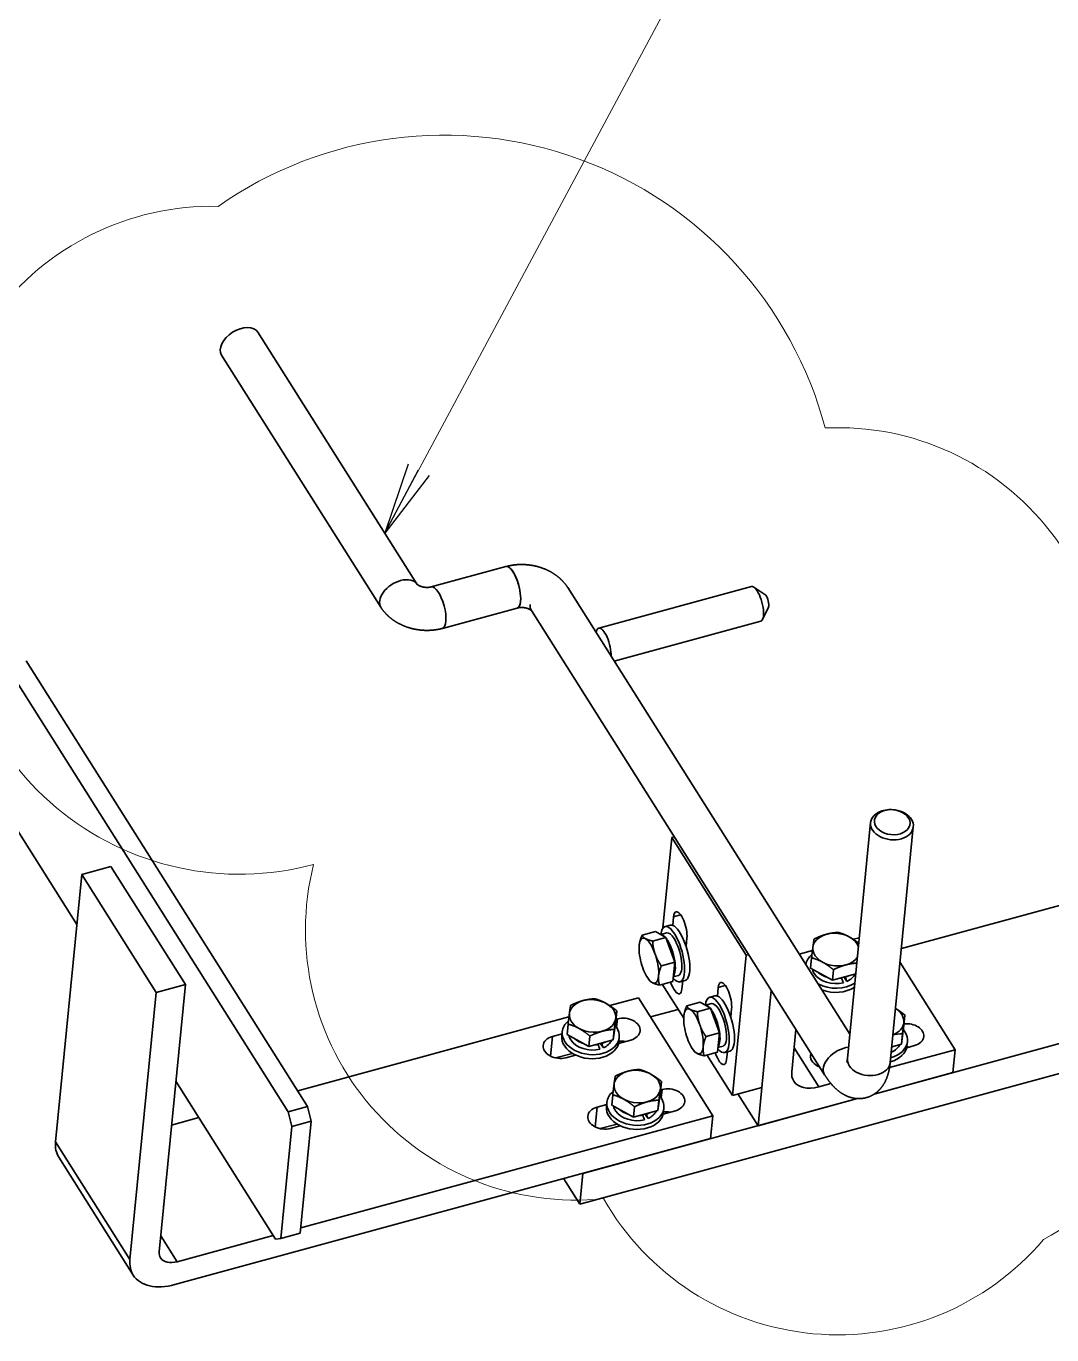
# Model space of a CAD drawing. Header units: millimetres. Extents: x 1333 to 76562, y -37889 to -7215.
# Drawn here: x 8847.7 to 8919.3, y -16786.2 to -16694.8 of the extents above; entities that cross this region are included whole.
import ezdxf

# ---------------------------------------------------------------- set-up
doc = ezdxf.new("R2010")
doc.units = ezdxf.units.MM
doc.header["$LTSCALE"] = 0.5
doc.layers.add('标注线', color=3, linetype='Continuous', lineweight=18)
doc.layers.add('粗实线', color=7, linetype='Continuous', lineweight=35)
doc.styles.add('DIM', font='romans.shx', dxfattribs={"width": 0.8, "bigfont": 'bigfont.shx'})
doc.dimstyles.new('DEH 1-2', dxfattribs={"dimscale": 2, "dimtxt": 3.5, "dimasz": 2.5, "dimexe": 1, "dimexo": 0.625, "dimgap": 1.2, "dimtad": 1, "dimtoh": 1, "dimdsep": 46, "dimtxsty": 'DIM', "dimblk": 'OPEN', "dimcen": 0, "dimclrd": 8, "dimclre": 8, "dimclrt": 2, "dimazin": 2, "dimtfac": 0.5, "dimtmove": 0, "dimatfit": 3, "dimldrblk": 'OPEN', "dimfxl": 0, "dimtolj": 2, "dimlwd": 18, "dimlwe": 18, "dimarcsym": 0})

# ---------------------------------------------------------------- blocks, each defined once
blk = doc.blocks.new('_Open')
at = {"color": 0, "linetype": 'ByBlock', "lineweight": -2}
for p, q in [((-1, 0.167), (0, 0)), ((-1, -0.167), (0, 0)), ((0, 0), (-1, 0))]:
    blk.add_line(p, q, dxfattribs=at)

msp = doc.modelspace()

# ---------------------------------------------------------------- linework, layer by layer
at = {"layer": '标注线'}
msp.add_lwpolyline([(8861.076, -16707.393, 0.520567), (8842.736, -16732.383, 0.520567), (8867.745, -16753.327, 0.520567), (8887.991, -16776.651, 0.520567), (8918.716, -16779.507, 0.520567), (8922.289, -16747.139, 0.520567), (8903.472, -16722.863, 0.520567)], format="xyb", close=True, dxfattribs=at)
at = {"layer": '粗实线'}
for p, q in [((8874.986, -16733.778), (8863.864, -16716.178)), ((8872.45, -16735.38), (8861.328, -16717.78)), ((8881.183, -16732.533), (8875.969, -16733.953)), ((8905.192, -16765.178), (8885.491, -16734.001)), ((8887.662, -16736.831), (8898.317, -16733.93)), ((8881.972, -16735.428), (8876.758, -16736.848)), ((8903.431, -16768.007), (8882.955, -16735.604)), ((8888.732, -16739.131), (8898.974, -16736.342)), ((8865.968, -16770.584), (8846.317, -16739.488)), ((8847.678, -16739.117), (8867.328, -16770.214)), ((8851.216, -16757.512), (8845.446, -16748.381)), ((8906.64, -16750.408), (8905.027, -16766.859)), ((8909.626, -16750.7), (8908.013, -16767.152)), ((8892.765, -16751.445), (8892.146, -16757.76)), ((8897.962, -16759.669), (8892.765, -16751.445)), ((8858.795, -16761.698), (8853.598, -16753.474)), ((8932.597, -16752.714), (8908.793, -16759.197)), ((8849.729, -16772.686), (8851.557, -16754.029)), ((8856.755, -16762.254), (8851.557, -16754.029)), ((8906.897, -16769.353), (8948.882, -16757.919)), ((8897.003, -16769.451), (8897.962, -16759.669)), ((8886.331, -16777.032), (8948.673, -16760.053)), ((8908.697, -16760.176), (8912.54, -16766.258)), ((8856.966, -16780.355), (8858.795, -16761.698)), ((8856.755, -16762.254), (8854.926, -16780.911)), ((8899.708, -16762.115), (8898.782, -16771.563)), ((8899.043, -16768.895), (8899.708, -16762.115)), ((8895.627, -16770.865), (8890.43, -16762.64)), ((8866.637, -16769.12), (8885.581, -16763.961)), ((8906.897, -16769.353), (8912.384, -16767.859)), ((8865.097, -16779.477), (8858.132, -16768.456)), ((8886.54, -16774.897), (8905.733, -16769.67)), ((8898.782, -16771.563), (8905.733, -16769.67)), ((8865.461, -16779.437), (8866.228, -16771.611)), ((8866.821, -16779.066), (8867.588, -16771.241)), ((8895.627, -16770.865), (8866.857, -16778.7)), ((8858.065, -16782.652), (8895.47, -16772.465)), ((8854.926, -16780.911), (8849.729, -16772.686)), ((8855.156, -16781.988), (8849.959, -16773.764)), ((8864.936, -16779.223), (8858.222, -16781.052))]:
    msp.add_line(p, q, dxfattribs=at)
at = {"layer": '粗实线', "ltscale": 0.092861}
msp.add_line((8899.263, -16734.485), (8898.49, -16733.971), dxfattribs=at)
at = {"layer": '粗实线', "ltscale": 0.092862}
msp.add_line((8899.508, -16735.384), (8899.102, -16736.218), dxfattribs=at)
at = {"layer": '粗实线', "ltscale": 0.005222}
msp.add_line((8907.977, -16749.5), (8907.924, -16749.502), dxfattribs=at)
at = {"layer": '粗实线', "ltscale": 0.005226}
msp.add_line((8908.491, -16749.55), (8908.541, -16749.563), dxfattribs=at)
at = {"layer": '粗实线', "ltscale": 0.017708}
for p, q in [((8892.765, -16751.445), (8892.935, -16751.398)), ((8897.962, -16759.669), (8898.133, -16759.622))]:
    msp.add_line(p, q, dxfattribs=at)
at = {"layer": '粗实线', "ltscale": 0.211459}
for p, q in [((8851.557, -16754.029), (8853.598, -16753.474)), ((8858.795, -16761.698), (8856.755, -16762.254)), ((8897.003, -16769.451), (8899.043, -16768.895))]:
    msp.add_line(p, q, dxfattribs=at)
at = {"layer": '粗实线', "ltscale": 0.060489}
for p, q in [((8892.883, -16756.974), (8892.824, -16757.576)), ((8896.001, -16761.908), (8895.942, -16762.51))]:
    msp.add_line(p, q, dxfattribs=at)
at = {"layer": '粗实线', "ltscale": 0.051361}
for p, q in [((8892.883, -16756.974), (8893.379, -16756.839)), ((8896.001, -16761.908), (8896.497, -16761.773))]:
    msp.add_line(p, q, dxfattribs=at)
at = {"layer": '粗实线', "ltscale": 0.096762}
for p, q in [((8891.614, -16758.014), (8890.681, -16758.269)), ((8892.355, -16758.416), (8891.422, -16758.671)), ((8892.965, -16760.153), (8892.032, -16760.407)), ((8892.834, -16761.489), (8891.901, -16761.743)), ((8894.732, -16762.949), (8893.799, -16763.203)), ((8895.474, -16763.351), (8894.54, -16763.605)), ((8896.084, -16765.087), (8895.15, -16765.342)), ((8895.953, -16766.424), (8895.019, -16766.678))]:
    msp.add_line(p, q, dxfattribs=at)
at = {"layer": '粗实线', "ltscale": 0.084306}
for p, q in [((8892.355, -16758.416), (8891.614, -16758.014)), ((8895.474, -16763.351), (8894.732, -16762.949))]:
    msp.add_line(p, q, dxfattribs=at)
at = {"layer": '粗实线', "ltscale": 0.037593}
for p, q in [((8892.651, -16757.563), (8892.288, -16757.661)), ((8893.702, -16761.422), (8893.339, -16761.521)), ((8895.769, -16762.497), (8895.406, -16762.596)), ((8896.82, -16766.357), (8896.458, -16766.455))]:
    msp.add_line(p, q, dxfattribs=at)
at = {"layer": '粗实线', "ltscale": 0.000160518}
for p, q in [((8890.49, -16758.916), (8890.49, -16758.914)), ((8893.608, -16763.85), (8893.608, -16763.849))]:
    msp.add_line(p, q, dxfattribs=at)
at = {"layer": '粗实线', "ltscale": 0.04303}
for p, q in [((8892.41, -16758.108), (8891.995, -16758.221)), ((8895.528, -16763.042), (8895.113, -16763.155))]:
    msp.add_line(p, q, dxfattribs=at)
at = {"layer": '粗实线', "ltscale": 0.184038}
for p, q in [((8892.965, -16760.153), (8892.355, -16758.416)), ((8896.084, -16765.087), (8895.474, -16763.351))]:
    msp.add_line(p, q, dxfattribs=at)
at = {"layer": '粗实线', "ltscale": 0.060502}
for p, q in [((8893.759, -16759.056), (8893.819, -16758.454)), ((8896.878, -16763.991), (8896.937, -16763.389))]:
    msp.add_line(p, q, dxfattribs=at)
at = {"layer": '粗实线', "ltscale": 0.042502}
msp.add_line((8905.442, -16758.552), (8905.853, -16758.44), dxfattribs=at)
at = {"layer": '粗实线', "ltscale": 0.09607}
msp.add_line((8901.656, -16759.583), (8902.583, -16759.33), dxfattribs=at)
at = {"layer": '粗实线', "ltscale": 0.073598}
for p, q in [((8902.447, -16760.568), (8902.519, -16759.836)), ((8903.973, -16761.406), (8904.045, -16760.673)), ((8888.848, -16764.272), (8888.92, -16763.539)), ((8908.969, -16764.576), (8909.041, -16763.843)), ((8885.444, -16765.199), (8885.516, -16764.466)), ((8886.97, -16766.036), (8887.042, -16765.304)), ((8888.745, -16764.84), (8888.674, -16765.573)), ((8908.866, -16765.144), (8908.794, -16765.877)), ((8891.967, -16769.206), (8892.038, -16768.474)), ((8888.563, -16770.133), (8888.635, -16769.401)), ((8891.864, -16769.775), (8891.792, -16770.507)), ((8890.089, -16770.971), (8890.16, -16770.239))]:
    msp.add_line(p, q, dxfattribs=at)
at = {"layer": '粗实线', "ltscale": 0.13427}
for p, q in [((8892.834, -16761.489), (8892.965, -16760.153)), ((8895.953, -16766.424), (8896.084, -16765.087))]:
    msp.add_line(p, q, dxfattribs=at)
at = {"layer": '粗实线', "ltscale": 0.174069}
for p, q in [((8902.447, -16760.568), (8903.973, -16761.406)), ((8885.444, -16765.199), (8886.97, -16766.036)), ((8888.563, -16770.133), (8890.089, -16770.971))]:
    msp.add_line(p, q, dxfattribs=at)
at = {"layer": '粗实线', "ltscale": 0.00975}
for p, q in [((8891.153, -16761.352), (8891.213, -16761.428)), ((8894.271, -16766.286), (8894.332, -16766.363))]:
    msp.add_line(p, q, dxfattribs=at)
at = {"layer": '粗实线', "ltscale": 0.279777}
msp.add_line((8892.098, -16761.69), (8893.593, -16764.055), dxfattribs=at)
at = {"layer": '粗实线', "ltscale": 0.036492}
for p, q in [((8893.218, -16761.075), (8892.866, -16761.171)), ((8896.336, -16766.009), (8895.984, -16766.105))]:
    msp.add_line(p, q, dxfattribs=at)
at = {"layer": '粗实线', "ltscale": 0.054281}
for p, q in [((8893.47, -16762.011), (8893.523, -16761.471)), ((8896.588, -16766.946), (8896.641, -16766.405))]:
    msp.add_line(p, q, dxfattribs=at)
at = {"layer": '粗实线', "ltscale": 0.169214}
msp.add_line((8903.973, -16761.406), (8905.605, -16760.961), dxfattribs=at)
at = {"layer": '粗实线', "ltscale": 0.002835}
for p, q in [((8904.593, -16761.237), (8904.608, -16761.261)), ((8887.591, -16765.868), (8887.606, -16765.891)), ((8890.709, -16770.802), (8890.724, -16770.826))]:
    msp.add_line(p, q, dxfattribs=at)
at = {"layer": '粗实线', "ltscale": 0.036622}
for p, q in [((8904.79, -16761.183), (8904.985, -16761.493)), ((8887.787, -16765.814), (8887.983, -16766.124)), ((8890.906, -16770.748), (8891.101, -16771.058))]:
    msp.add_line(p, q, dxfattribs=at)
at = {"layer": '粗实线', "ltscale": 0.003432}
for p, q in [((8904.846, -16761.168), (8904.865, -16761.197)), ((8887.844, -16765.799), (8887.862, -16765.828)), ((8890.962, -16770.733), (8890.98, -16770.762))]:
    msp.add_line(p, q, dxfattribs=at)
at = {"layer": '粗实线', "ltscale": 0.206197}
msp.add_line((8888.44, -16763.182), (8890.43, -16762.64), dxfattribs=at)
at = {"layer": '粗实线', "ltscale": 0.200665}
msp.add_line((8893.206, -16763.442), (8891.27, -16763.969), dxfattribs=at)
at = {"layer": '粗实线', "ltscale": 0.131241}
for p, q in [((8888.674, -16765.573), (8888.848, -16764.272)), ((8908.794, -16765.877), (8908.969, -16764.576)), ((8891.792, -16770.507), (8891.967, -16769.206))]:
    msp.add_line(p, q, dxfattribs=at)
at = {"layer": '粗实线', "ltscale": 0.010215}
for p, q in [((8888.961, -16764.101), (8888.862, -16764.127)), ((8892.079, -16769.035), (8891.981, -16769.062))]:
    msp.add_line(p, q, dxfattribs=at)
at = {"layer": '粗实线', "ltscale": 0.058888}
for p, q in [((8888.904, -16764.687), (8888.961, -16764.101)), ((8892.022, -16769.621), (8892.079, -16769.035))]:
    msp.add_line(p, q, dxfattribs=at)
at = {"layer": '粗实线', "ltscale": 0.138208}
for p, q in [((8884.427, -16765.335), (8884.292, -16766.711)), ((8887.545, -16770.27), (8887.411, -16771.645))]:
    msp.add_line(p, q, dxfattribs=at)
at = {"layer": '粗实线', "ltscale": 0.069311}
for p, q in [((8885.096, -16765.153), (8884.427, -16765.335)), ((8888.214, -16770.088), (8887.545, -16770.27))]:
    msp.add_line(p, q, dxfattribs=at)
at = {"layer": '粗实线', "ltscale": 0.028593}
for p, q in [((8885.083, -16765.287), (8885.111, -16765.003)), ((8889.064, -16765.677), (8889.092, -16765.393)), ((8909.184, -16765.981), (8909.212, -16765.697)), ((8888.201, -16770.222), (8888.229, -16769.937)), ((8892.182, -16770.612), (8892.21, -16770.327))]:
    msp.add_line(p, q, dxfattribs=at)
at = {"layer": '粗实线', "ltscale": 0.298482}
msp.add_line((8901.136, -16767.806), (8901.427, -16764.836), dxfattribs=at)
at = {"layer": '粗实线', "ltscale": 0.176529}
for p, q in [((8886.97, -16766.036), (8888.674, -16765.573)), ((8890.089, -16770.971), (8891.792, -16770.507))]:
    msp.add_line(p, q, dxfattribs=at)
at = {"layer": '粗实线', "ltscale": 0.088728}
for p, q in [((8889.04, -16765.814), (8889.897, -16765.581)), ((8892.159, -16770.749), (8893.015, -16770.516))]:
    msp.add_line(p, q, dxfattribs=at)
at = {"layer": '粗实线', "ltscale": 0.321814}
msp.add_line((8901.3, -16766.131), (8903.019, -16768.851), dxfattribs=at)
at = {"layer": '粗实线', "ltscale": 0.474088}
msp.add_line((8912.54, -16766.258), (8907.966, -16767.504), dxfattribs=at)
at = {"layer": '粗实线', "ltscale": 0.069887}
msp.add_line((8908.12, -16766.06), (8908.794, -16765.877), dxfattribs=at)
at = {"layer": '粗实线', "ltscale": 0.056049}
msp.add_line((8909.702, -16765.971), (8909.161, -16766.118), dxfattribs=at)
at = {"layer": '粗实线', "ltscale": 0.160838}
for p, q in [((8912.54, -16766.258), (8912.384, -16767.859)), ((8895.47, -16772.465), (8895.627, -16770.865))]:
    msp.add_line(p, q, dxfattribs=at)
at = {"layer": '粗实线', "ltscale": 0.121718}
for p, q in [((8884.649, -16766.833), (8885.824, -16766.513)), ((8887.768, -16771.767), (8888.942, -16771.448))]:
    msp.add_line(p, q, dxfattribs=at)
at = {"layer": '粗实线', "ltscale": 0.070364}
for p, q in [((8885.363, -16766.816), (8886.041, -16766.631)), ((8888.481, -16771.75), (8889.16, -16771.565))]:
    msp.add_line(p, q, dxfattribs=at)
at = {"layer": '粗实线', "ltscale": 0.334413}
msp.add_line((8895.216, -16766.624), (8897.003, -16769.451), dxfattribs=at)
at = {"layer": '粗实线', "ltscale": 0.003183}
msp.add_line((8908.087, -16766.401), (8908.104, -16766.427), dxfattribs=at)
at = {"layer": '粗实线', "ltscale": 0.004203}
msp.add_line((8908.104, -16766.427), (8908.088, -16766.389), dxfattribs=at)
at = {"layer": '粗实线', "ltscale": 0.01231}
msp.add_line((8902.964, -16767.409), (8902.976, -16767.287), dxfattribs=at)
at = {"layer": '粗实线', "ltscale": 0.088648}
msp.add_line((8903.875, -16768.618), (8903.019, -16768.851), dxfattribs=at)
at = {"layer": '粗实线', "ltscale": 0.262061}
msp.add_line((8897.382, -16769.348), (8898.782, -16771.563), dxfattribs=at)
at = {"layer": '粗实线', "ltscale": 0.140973}
for p, q in [((8865.968, -16770.584), (8867.328, -16770.214)), ((8866.228, -16771.611), (8867.588, -16771.241)), ((8865.461, -16779.437), (8866.821, -16779.066))]:
    msp.add_line(p, q, dxfattribs=at)
at = {"layer": '粗实线', "ltscale": 0.105931}
for p, q in [((8866.228, -16771.611), (8865.968, -16770.584)), ((8867.588, -16771.241), (8867.328, -16770.214))]:
    msp.add_line(p, q, dxfattribs=at)
at = {"layer": '粗实线', "ltscale": 0.197612}
msp.add_line((8857.832, -16771.518), (8859.739, -16770.999), dxfattribs=at)
at = {"layer": '粗实线', "ltscale": 0.209649}
msp.add_line((8886.331, -16777.032), (8885.211, -16775.259), dxfattribs=at)
at = {"layer": '粗实线', "ltscale": 0.21445}
msp.add_line((8886.54, -16774.897), (8886.331, -16777.032), dxfattribs=at)
at = {"layer": '粗实线', "ltscale": 0.214543}
msp.add_line((8858.222, -16781.052), (8857.076, -16779.238), dxfattribs=at)
at = {"layer": '粗实线', "ltscale": 0.036633}
msp.add_line((8865.097, -16779.477), (8865.461, -16779.437), dxfattribs=at)
at = {"layer": '粗实线'}
for centre, radius, start, end in [((8864.564, -16778.411), 43.561, 22.73043, 23.1845), ((8873.462, -16774.187), 33.983, 21.93486, 22.47382), ((8909.027, -16769.062), 3.921, 92.35472, 102.15863), ((8847.562, -16783.041), 43.561, 22.73043, 23.1845), ((8856.46, -16778.818), 33.983, 21.93486, 22.47382), ((8850.68, -16787.976), 43.561, 22.73043, 23.1845), ((8859.578, -16783.753), 33.983, 21.93486, 22.47382)]:
    msp.add_arc(centre, radius, start, end, dxfattribs=at)
for centre, major_axis, ratio, start_param, end_param in [((8862.596, -16716.979), (1.268, 0.801), 0.627892, 6.283146, 9.424738), ((8881.577, -16733.981), (0.394, -1.447), 0.341672, 0.73165, 3.141565), ((8881.577, -16733.981), (0.394, -1.447), 0.341672, 0.000037, 3.14163), ((8873.718, -16734.579), (1.268, 0.801), 0.627892, 6.283146, 7.3995), ((8873.718, -16734.579), (1.268, 0.801), 0.627892, 1.116314, 3.141553), ((8876.363, -16735.401), (-0.394, 1.447), 0.341672, 3.141565, 6.283157), ((8898.646, -16735.136), (0.328, -1.206), 0.341672, 2.769481, 3.141565), ((8898.646, -16735.136), (0.328, -1.206), 0.341672, 0.372084, 2.769481), ((8881.577, -16733.981), (0.394, -1.447), 0.341672, 6.283157, 7.014835), ((8884.223, -16734.803), (1.268, 0.801), 0.627892, 2.687111, 3.141625), ((8899.326, -16734.95), (0.131, -0.482), 0.341672, 0.731643, 2.769474), ((8899.326, -16734.95), (0.131, -0.482), 0.341672, 0.372083, 0.73165), ((8887.991, -16738.038), (-0.328, 1.206), 0.341672, 6.283157, 6.937004), ((8887.991, -16738.038), (-0.328, 1.206), 0.341672, 3.950802, 6.283157), ((8898.646, -16735.136), (0.328, -1.206), 0.341672, 6.283157, 6.655269), ((8908.133, -16750.554), (1.493, -0.146), 0.699294, 1.778901, 3.141621), ((8908.15, -16750.376), (1.244, -0.122), 0.699294, 1.778901, 7.645703), ((8908.15, -16750.376), (1.244, -0.122), 0.699294, 1.362518, 1.778901), ((8908.133, -16750.554), (1.493, -0.146), 0.699294, 0.498346, 1.362518), ((8908.133, -16750.554), (1.493, -0.146), 0.699294, 3.141621, 6.283214), ((8908.133, -16750.554), (1.493, -0.146), 0.699294, 0.000029, 0.498346), ((8893.351, -16757.714), (-0.296, 1.085), 0.341672, 6.283157, 7.014835), ((8893.351, -16757.714), (-0.296, 1.085), 0.341672, 3.873243, 6.283157), ((8892.814, -16759.591), (-0.526, 1.93), 0.341672, 0.000037, 0.69104), ((8892.814, -16759.591), (-0.526, 1.93), 0.341672, 3.14163, 6.283223), ((8893.176, -16759.492), (-0.526, 1.93), 0.341672, 3.14163, 6.283223), ((8891.159, -16760.042), (0.427, -1.568), 0.341672, 3.822769, 5.601915), ((8891.159, -16760.042), (0.427, -1.568), 0.341672, 0.73165, 3.822769), ((8892.36, -16759.715), (-0.404, 1.483), 0.341672, 5.740397, 6.196486), ((8892.36, -16759.715), (-0.404, 1.483), 0.341672, 5.444039, 5.574063), ((8892.814, -16759.591), (-0.404, 1.483), 0.341672, 5.444039, 6.283146), ((8892.36, -16759.715), (0.382, -1.403), 0.341672, 1.20645, 2.353274), ((8892.36, -16759.715), (-0.404, 1.483), 0.341672, 3.372973, 5.444039), ((8892.814, -16759.591), (-0.404, 1.483), 0.341672, 3.14163, 5.444039), ((8904.231, -16759.269), (-1.617, 0.159), 0.699294, 3.478994, 9.087196), ((8904.103, -16760.567), (1.99, -0.195), 0.699294, 2.534185, 3.10154), ((8892.36, -16759.715), (0.382, -1.403), 0.341672, 0.350462, 0.73165), ((8892.36, -16759.715), (0.382, -1.403), 0.341672, 0.73165, 1.11296), ((8904.103, -16760.567), (1.53, -0.15), 0.699294, 3.35203, 3.639939), ((8891.159, -16760.042), (0.427, -1.568), 0.341672, 5.601915, 7.014835), ((8893.002, -16761.271), (-0.296, 1.085), 0.341672, 1.719303, 3.141565), ((8892.814, -16759.591), (-0.526, 1.93), 0.341672, 2.519409, 3.14163), ((8896.469, -16762.648), (-0.296, 1.085), 0.341672, 6.283157, 7.014835), ((8896.469, -16762.648), (-0.296, 1.085), 0.341672, 3.873243, 6.283157), ((8904.103, -16760.567), (1.53, -0.15), 0.699294, 3.639939, 5.210735), ((8904.103, -16760.567), (1.99, -0.195), 0.699294, 4.1784, 5.58599), ((8904.138, -16760.211), (1.53, -0.15), 0.699294, 3.926754, 4.399331), ((8904.138, -16760.211), (1.53, -0.15), 0.699294, 4.962314, 5.092092), ((8904.103, -16760.567), (1.045, -0.102), 0.699294, 5.27011, 5.338904), ((8904.138, -16760.211), (1.53, -0.15), 0.699294, 5.274102, 5.459162), ((8904.103, -16760.567), (1.53, -0.15), 0.699294, 5.393439, 6.037556), ((8887.228, -16763.899), (-1.617, 0.159), 0.699294, 5.210735, 11.49392), ((8893.002, -16761.271), (-0.296, 1.085), 0.341672, 3.141565, 3.873243), ((8895.932, -16764.526), (-0.526, 1.93), 0.341672, 0.000037, 0.69104), ((8895.932, -16764.526), (-0.526, 1.93), 0.341672, 3.14163, 6.283223), ((8896.295, -16764.427), (-0.526, 1.93), 0.341672, 3.14163, 6.283223), ((8904.075, -16760.852), (1.99, -0.195), 0.699294, 4.346216, 5.58599), ((8894.277, -16764.976), (0.427, -1.568), 0.341672, 0.73165, 3.822769), ((8895.479, -16764.649), (-0.404, 1.483), 0.341672, 5.740397, 6.196486), ((8895.479, -16764.649), (-0.404, 1.483), 0.341672, 5.444039, 5.574063), ((8895.932, -16764.526), (-0.404, 1.483), 0.341672, 5.444039, 6.283146), ((8895.932, -16764.526), (-0.404, 1.483), 0.341672, 3.14163, 5.444039), ((8907.349, -16764.203), (-1.617, 0.159), 0.699294, 2.194041, 4.089147), ((8887.101, -16765.198), (1.99, -0.195), 0.699294, 2.534185, 3.141621), ((8889.429, -16764.841), (1.12, -0.11), 0.699294, 6.283183, 8.352328), ((8894.277, -16764.976), (0.427, -1.568), 0.341672, 3.822769, 5.601915), ((8895.479, -16764.649), (0.382, -1.403), 0.341672, 1.20645, 2.353274), ((8895.479, -16764.649), (-0.404, 1.483), 0.341672, 3.372973, 5.444039), ((8909.234, -16765.231), (1.12, -0.11), 0.699294, 6.283183, 8.149666), ((8884.895, -16766.076), (1.12, -0.11), 0.699294, 2.069142, 3.14159), ((8887.073, -16765.482), (1.99, -0.195), 0.699294, 3.141621, 6.283214), ((8887.101, -16765.198), (1.99, -0.195), 0.699294, 3.141621, 6.283214), ((8887.101, -16765.198), (1.53, -0.15), 0.699294, 3.35203, 3.639939), ((8887.101, -16765.198), (1.99, -0.195), 0.699294, 0.498346, 0.610932), ((8887.101, -16765.198), (1.99, -0.195), 0.699294, 0.000029, 0.498346), ((8889.429, -16764.841), (1.12, -0.11), 0.699294, 5.210735, 6.283183), ((8895.479, -16764.649), (0.382, -1.403), 0.341672, 0.73165, 1.11296), ((8907.222, -16765.502), (1.99, -0.195), 0.699294, 0.498346, 0.610932), ((8907.222, -16765.502), (1.99, -0.195), 0.699294, 0.000029, 0.498346), ((8909.234, -16765.231), (1.12, -0.11), 0.699294, 5.210735, 6.283183), ((8884.895, -16766.076), (1.12, -0.11), 0.699294, 3.14159, 5.210735), ((8887.101, -16765.198), (1.53, -0.15), 0.699294, 3.639939, 5.210735), ((8887.136, -16764.842), (1.53, -0.15), 0.699294, 3.926754, 4.399331), ((8887.136, -16764.842), (1.53, -0.15), 0.699294, 4.962314, 5.092092), ((8887.101, -16765.198), (1.045, -0.102), 0.699294, 5.27011, 5.338904), ((8887.136, -16764.842), (1.53, -0.15), 0.699294, 5.274102, 5.459162), ((8887.101, -16765.198), (1.53, -0.15), 0.699294, 5.393439, 6.037556), ((8889.272, -16766.441), (1.12, -0.11), 0.699294, 1.418727, 1.823979), ((8894.277, -16764.976), (0.427, -1.568), 0.341672, 5.601915, 7.014835), ((8895.932, -16764.526), (-0.526, 1.93), 0.341672, 2.519409, 3.14163), ((8895.479, -16764.649), (0.382, -1.403), 0.341672, 0.350462, 0.73165), ((8904.699, -16767.206), (-1.268, -0.801), 0.627892, 4.034107, 6.283146), ((8907.194, -16765.786), (1.99, -0.195), 0.699294, 5.206574, 6.283214), ((8907.222, -16765.502), (1.99, -0.195), 0.699294, 5.206574, 6.283214), ((8907.222, -16765.502), (1.53, -0.15), 0.699294, 5.393439, 6.037556), ((8907.257, -16765.146), (1.53, -0.15), 0.699294, 5.377175, 5.459162), ((8909.077, -16766.831), (-1.12, 0.11), 0.699294, 4.56037, 4.693567), ((8896.12, -16766.206), (-0.296, 1.085), 0.341672, 1.719303, 3.141565), ((8896.12, -16766.206), (-0.296, 1.085), 0.341672, 3.141565, 3.873243), ((8903.567, -16766.774), (-1.12, 0.11), 0.699294, 6.283148, 7.481446), ((8903.567, -16766.774), (-1.12, 0.11), 0.699294, 6.081606, 6.283148), ((8906.52, -16767.006), (1.493, -0.146), 0.699294, 3.141555, 6.283148), ((8890.347, -16768.834), (-1.617, 0.159), 0.699294, 5.210735, 11.49392), ((8903.176, -16767.251), (1.902, 1.202), 0.627892, 2.687111, 3.141639), ((8892.547, -16769.775), (1.12, -0.11), 0.699294, 6.283183, 8.352328), ((8903.176, -16767.251), (1.902, 1.202), 0.627892, 3.141639, 4.257907), ((8890.219, -16770.132), (1.99, -0.195), 0.699294, 2.534185, 3.141621), ((8890.219, -16770.132), (1.99, -0.195), 0.699294, 0.498346, 0.610932), ((8890.219, -16770.132), (1.99, -0.195), 0.699294, 0.000029, 0.498346), ((8892.547, -16769.775), (1.12, -0.11), 0.699294, 5.210735, 6.283183), ((8888.013, -16771.01), (1.12, -0.11), 0.699294, 2.069142, 3.14159), ((8890.191, -16770.417), (1.99, -0.195), 0.699294, 3.141621, 6.283214), ((8890.219, -16770.132), (1.99, -0.195), 0.699294, 3.141621, 6.283214), ((8890.219, -16770.132), (1.53, -0.15), 0.699294, 3.35203, 3.639939), ((8890.219, -16770.132), (1.53, -0.15), 0.699294, 3.639939, 5.210735), ((8890.254, -16769.777), (1.53, -0.15), 0.699294, 3.926754, 4.399331), ((8890.254, -16769.777), (1.53, -0.15), 0.699294, 4.962314, 5.092092), ((8890.219, -16770.132), (1.045, -0.102), 0.699294, 5.27011, 5.338904), ((8890.254, -16769.777), (1.53, -0.15), 0.699294, 5.274102, 5.459162), ((8890.219, -16770.132), (1.53, -0.15), 0.699294, 5.393439, 6.037556), ((8892.39, -16771.376), (-1.12, 0.11), 0.699294, 4.56032, 4.965571), ((8888.013, -16771.01), (1.12, -0.11), 0.699294, 3.14159, 5.210735), ((8853.129, -16771.76), (-3.17, -2.003), 0.627892, 5.828703, 6.283137), ((8858.326, -16779.985), (1.268, 0.801), 0.627892, 2.687111, 3.141639), ((8858.326, -16779.985), (1.268, 0.801), 0.627892, 3.141639, 4.257907), ((8858.326, -16779.985), (3.17, 2.003), 0.627892, 2.687111, 3.141544), ((8858.326, -16779.985), (3.17, 2.003), 0.627892, 3.141544, 4.257907)]:
    msp.add_ellipse(centre, major_axis=major_axis, ratio=ratio, start_param=start_param, end_param=end_param, dxfattribs=at)
for points, degree, knots in [([(8881.183, -16732.533), (8881.201, -16732.529), (8881.236, -16732.519), (8881.289, -16732.506), (8881.342, -16732.494), (8881.395, -16732.482), (8881.449, -16732.471), (8881.503, -16732.461), (8881.556, -16732.451), (8881.61, -16732.442), (8881.664, -16732.434), (8881.718, -16732.426), (8881.772, -16732.42), (8881.826, -16732.414), (8881.881, -16732.408), (8881.935, -16732.404), (8881.989, -16732.4), (8882.044, -16732.397), (8882.098, -16732.394), (8882.152, -16732.393), (8882.207, -16732.391), (8882.261, -16732.391), (8882.316, -16732.391), (8882.37, -16732.392), (8882.425, -16732.394), (8882.479, -16732.396), (8882.533, -16732.399), (8882.588, -16732.403), (8882.642, -16732.407), (8882.696, -16732.412), (8882.75, -16732.418), (8882.804, -16732.424), (8882.858, -16732.431), (8882.912, -16732.439), (8882.966, -16732.447), (8883.02, -16732.457), (8883.073, -16732.466), (8883.127, -16732.477), (8883.18, -16732.488), (8883.233, -16732.5), (8883.286, -16732.512), (8883.339, -16732.525), (8883.392, -16732.539), (8883.444, -16732.553), (8883.497, -16732.569), (8883.549, -16732.584), (8883.601, -16732.601), (8883.652, -16732.618), (8883.704, -16732.636), (8883.755, -16732.655), (8883.806, -16732.674), (8883.857, -16732.694), (8883.908, -16732.714), (8883.958, -16732.736), (8884.008, -16732.758), (8884.058, -16732.781), (8884.107, -16732.804), (8884.157, -16732.828), (8884.207, -16732.854), (8884.258, -16732.881), (8884.309, -16732.908), (8884.358, -16732.937), (8884.408, -16732.966), (8884.457, -16732.996), (8884.505, -16733.026), (8884.552, -16733.057), (8884.597, -16733.087), (8884.641, -16733.118), (8884.684, -16733.149), (8884.727, -16733.181), (8884.769, -16733.213), (8884.811, -16733.246), (8884.852, -16733.279), (8884.893, -16733.315), (8884.936, -16733.352), (8884.979, -16733.391), (8885.021, -16733.431), (8885.063, -16733.471), (8885.104, -16733.513), (8885.144, -16733.554), (8885.183, -16733.597), (8885.221, -16733.64), (8885.258, -16733.683), (8885.294, -16733.727), (8885.329, -16733.771), (8885.363, -16733.816), (8885.397, -16733.862), (8885.429, -16733.908), (8885.46, -16733.954), (8885.481, -16733.986), (8885.491, -16734.001)], 3, [0, 0, 0, 0, 0.217815, 0.435881, 0.654095, 0.872546, 1.091132, 1.309943, 1.528877, 1.748023, 1.965471, 2.183109, 2.400849, 2.618763, 2.836771, 3.054937, 3.2732, 3.491566, 3.709053, 3.926624, 4.144266, 4.362005, 4.579793, 4.797656, 5.015562, 5.233509, 5.451179, 5.668878, 5.886589, 6.104309, 6.322029, 6.539737, 6.757433, 6.975098, 7.193052, 7.410963, 7.628831, 7.846621, 8.064362, 8.282004, 8.499573, 8.717057, 8.935434, 9.153708, 9.371882, 9.589897, 9.807818, 10.025563, 10.243205, 10.460656, 10.679823, 10.898776, 11.117606, 11.33621, 11.554678, 11.772907, 11.990988, 12.208817, 12.439192, 12.669279, 12.899151, 13.128779, 13.35816, 13.587289, 13.816161, 14.044775, 14.258129, 14.471251, 14.684153, 14.896782, 15.1092, 15.321347, 15.533262, 15.744929, 15.978234, 16.211231, 16.443919, 16.676293, 16.90836, 17.140106, 17.371534, 17.602629, 17.82908, 18.055202, 18.280989, 18.506524, 18.731651, 18.95655, 19.181073, 19.405378, 19.405378, 19.405378, 19.405378]), ([(8874.982, -16733.77), (8874.982, -16733.771), (8874.982, -16733.771), (8874.983, -16733.772), (8874.984, -16733.773), (8874.985, -16733.775), (8874.987, -16733.776), (8874.989, -16733.779), (8874.992, -16733.781), (8874.995, -16733.784), (8874.999, -16733.788), (8875.003, -16733.791), (8875.007, -16733.795), (8875.012, -16733.799), (8875.017, -16733.803), (8875.023, -16733.807), (8875.029, -16733.812), (8875.036, -16733.817), (8875.043, -16733.822), (8875.051, -16733.827), (8875.059, -16733.832), (8875.067, -16733.837), (8875.076, -16733.842), (8875.085, -16733.848), (8875.095, -16733.853), (8875.105, -16733.859), (8875.115, -16733.864), (8875.126, -16733.87), (8875.137, -16733.875), (8875.149, -16733.881), (8875.16, -16733.886), (8875.173, -16733.892), (8875.185, -16733.897), (8875.198, -16733.902), (8875.211, -16733.907), (8875.225, -16733.913), (8875.239, -16733.918), (8875.253, -16733.923), (8875.267, -16733.927), (8875.282, -16733.932), (8875.297, -16733.936), (8875.312, -16733.941), (8875.327, -16733.945), (8875.343, -16733.949), (8875.358, -16733.953), (8875.374, -16733.957), (8875.39, -16733.96), (8875.406, -16733.964), (8875.423, -16733.967), (8875.439, -16733.97), (8875.456, -16733.973), (8875.473, -16733.975), (8875.489, -16733.978), (8875.506, -16733.98), (8875.523, -16733.982), (8875.54, -16733.984), (8875.557, -16733.985), (8875.574, -16733.987), (8875.591, -16733.988), (8875.607, -16733.989), (8875.624, -16733.99), (8875.641, -16733.99), (8875.658, -16733.99), (8875.675, -16733.99), (8875.691, -16733.99), (8875.708, -16733.99), (8875.724, -16733.989), (8875.74, -16733.989), (8875.756, -16733.988), (8875.772, -16733.987), (8875.788, -16733.985), (8875.803, -16733.984), (8875.819, -16733.982), (8875.834, -16733.98), (8875.849, -16733.978), (8875.863, -16733.976), (8875.877, -16733.974), (8875.892, -16733.971), (8875.905, -16733.969), (8875.919, -16733.966), (8875.932, -16733.963), (8875.945, -16733.96), (8875.957, -16733.957), (8875.965, -16733.955), (8875.969, -16733.953)], 3, [0, 0, 0, 0, 0.001918, 0.006201, 0.012577, 0.021116, 0.032154, 0.044602, 0.060092, 0.077089, 0.096453, 0.118108, 0.141116, 0.166155, 0.193186, 0.222179, 0.25311, 0.285952, 0.320673, 0.357285, 0.395203, 0.434308, 0.475545, 0.517971, 0.562434, 0.608034, 0.655532, 0.704149, 0.753929, 0.804703, 0.857102, 0.910428, 0.965293, 1.021025, 1.078191, 1.136179, 1.194911, 1.254353, 1.314963, 1.376218, 1.438503, 1.501356, 1.565023, 1.629422, 1.694052, 1.759279, 1.825087, 1.891232, 1.957896, 2.024828, 2.092117, 2.15969, 2.227367, 2.29516, 2.363094, 2.431072, 2.499056, 2.567008, 2.634832, 2.702547, 2.770163, 2.837517, 2.90452, 2.971272, 3.03751, 3.103425, 3.168775, 3.233528, 3.298052, 3.361881, 3.424885, 3.487362, 3.548785, 3.609616, 3.669244, 3.728217, 3.786377, 3.84382, 3.899769, 3.954939, 4.008498, 4.061227, 4.112247, 4.162392, 4.162392, 4.162392, 4.162392]), ([(8872.45, -16735.38), (8872.461, -16735.396), (8872.481, -16735.429), (8872.514, -16735.476), (8872.547, -16735.524), (8872.581, -16735.57), (8872.616, -16735.616), (8872.652, -16735.662), (8872.69, -16735.706), (8872.727, -16735.75), (8872.765, -16735.792), (8872.803, -16735.834), (8872.842, -16735.874), (8872.882, -16735.914), (8872.923, -16735.954), (8872.964, -16735.993), (8873.006, -16736.031), (8873.049, -16736.068), (8873.091, -16736.104), (8873.134, -16736.139), (8873.178, -16736.173), (8873.222, -16736.207), (8873.267, -16736.24), (8873.312, -16736.272), (8873.358, -16736.304), (8873.404, -16736.334), (8873.45, -16736.364), (8873.496, -16736.393), (8873.543, -16736.422), (8873.591, -16736.449), (8873.639, -16736.477), (8873.687, -16736.503), (8873.736, -16736.529), (8873.785, -16736.554), (8873.834, -16736.578), (8873.883, -16736.601), (8873.933, -16736.624), (8873.983, -16736.646), (8874.033, -16736.667), (8874.084, -16736.688), (8874.135, -16736.708), (8874.186, -16736.727), (8874.237, -16736.746), (8874.288, -16736.763), (8874.34, -16736.781), (8874.392, -16736.797), (8874.444, -16736.813), (8874.497, -16736.828), (8874.549, -16736.843), (8874.602, -16736.856), (8874.655, -16736.87), (8874.708, -16736.882), (8874.761, -16736.894), (8874.814, -16736.905), (8874.868, -16736.915), (8874.921, -16736.925), (8874.975, -16736.934), (8875.029, -16736.942), (8875.083, -16736.95), (8875.137, -16736.957), (8875.191, -16736.964), (8875.245, -16736.969), (8875.299, -16736.974), (8875.353, -16736.979), (8875.407, -16736.982), (8875.462, -16736.985), (8875.516, -16736.988), (8875.571, -16736.989), (8875.625, -16736.99), (8875.68, -16736.991), (8875.734, -16736.99), (8875.788, -16736.989), (8875.843, -16736.987), (8875.897, -16736.985), (8875.952, -16736.981), (8876.006, -16736.978), (8876.06, -16736.973), (8876.115, -16736.968), (8876.169, -16736.962), (8876.223, -16736.955), (8876.277, -16736.948), (8876.331, -16736.939), (8876.385, -16736.931), (8876.438, -16736.921), (8876.492, -16736.911), (8876.546, -16736.9), (8876.599, -16736.888), (8876.652, -16736.875), (8876.705, -16736.862), (8876.74, -16736.853), (8876.758, -16736.848)], 3, [0, 0, 0, 0, 0.2304, 0.461139, 0.692238, 0.923579, 1.155338, 1.387361, 1.619738, 1.852441, 2.07743, 2.30272, 2.528318, 2.754196, 2.980384, 3.206869, 3.433649, 3.66072, 3.881988, 4.103526, 4.325333, 4.547407, 4.769743, 4.99234, 5.215195, 5.438306, 5.65729, 5.876559, 6.096015, 6.315752, 6.535664, 6.755851, 6.976209, 7.196832, 7.414661, 7.632742, 7.850971, 8.069439, 8.288043, 8.506873, 8.725826, 8.944993, 9.162444, 9.380086, 9.59783, 9.815752, 10.033767, 10.251941, 10.470215, 10.688591, 10.906076, 11.123645, 11.341287, 11.559028, 11.776818, 11.994685, 12.212597, 12.430551, 12.648216, 12.865912, 13.08362, 13.30134, 13.51906, 13.73677, 13.95447, 14.17214, 14.390087, 14.607993, 14.825856, 15.043643, 15.261383, 15.479025, 15.696596, 15.914083, 16.132448, 16.350712, 16.568877, 16.786885, 17.0048, 17.22254, 17.440178, 17.657626, 17.876772, 18.095705, 18.314517, 18.533103, 18.751554, 18.969767, 19.187834, 19.405649, 19.405649, 19.405649, 19.405649]), ([(8881.972, -16735.428), (8881.976, -16735.427), (8881.984, -16735.425), (8881.996, -16735.422), (8882.009, -16735.419), (8882.022, -16735.416), (8882.036, -16735.413), (8882.05, -16735.41), (8882.064, -16735.408), (8882.078, -16735.405), (8882.093, -16735.403), (8882.108, -16735.401), (8882.123, -16735.399), (8882.138, -16735.398), (8882.154, -16735.396), (8882.169, -16735.395), (8882.185, -16735.394), (8882.201, -16735.393), (8882.218, -16735.392), (8882.234, -16735.391), (8882.251, -16735.391), (8882.267, -16735.391), (8882.284, -16735.391), (8882.301, -16735.391), (8882.318, -16735.392), (8882.334, -16735.393), (8882.351, -16735.394), (8882.368, -16735.395), (8882.385, -16735.396), (8882.402, -16735.398), (8882.419, -16735.4), (8882.436, -16735.402), (8882.453, -16735.404), (8882.47, -16735.406), (8882.486, -16735.409), (8882.503, -16735.412), (8882.52, -16735.415), (8882.536, -16735.418), (8882.552, -16735.421), (8882.568, -16735.425), (8882.584, -16735.429), (8882.6, -16735.433), (8882.615, -16735.437), (8882.631, -16735.441), (8882.646, -16735.445), (8882.661, -16735.45), (8882.675, -16735.455), (8882.69, -16735.46), (8882.704, -16735.464), (8882.718, -16735.469), (8882.731, -16735.475), (8882.744, -16735.48), (8882.757, -16735.485), (8882.77, -16735.491), (8882.782, -16735.496), (8882.794, -16735.501), (8882.805, -16735.507), (8882.817, -16735.513), (8882.828, -16735.518), (8882.839, -16735.524), (8882.849, -16735.53), (8882.859, -16735.535), (8882.869, -16735.541), (8882.878, -16735.547), (8882.886, -16735.552), (8882.894, -16735.557), (8882.901, -16735.562), (8882.908, -16735.567), (8882.914, -16735.571), (8882.92, -16735.576), (8882.925, -16735.58), (8882.93, -16735.584), (8882.935, -16735.587), (8882.939, -16735.591), (8882.943, -16735.595), (8882.947, -16735.598), (8882.95, -16735.601), (8882.952, -16735.603), (8882.955, -16735.606), (8882.956, -16735.608), (8882.958, -16735.609), (8882.959, -16735.61), (8882.959, -16735.611), (8882.959, -16735.611)], 3, [0, 0, 0, 0, 0.050273, 0.101421, 0.154299, 0.207993, 0.263328, 0.319418, 0.377043, 0.435342, 0.494503, 0.554284, 0.615315, 0.676898, 0.739579, 0.802752, 0.866777, 0.931485, 0.996418, 1.061958, 1.128073, 1.194485, 1.261442, 1.328624, 1.396171, 1.463967, 1.531868, 1.599867, 1.668003, 1.736162, 1.804309, 1.872415, 1.940364, 2.008208, 2.07594, 2.143378, 2.210438, 2.27726, 2.343508, 2.409461, 2.474794, 2.539532, 2.604063, 2.66782, 2.730722, 2.79313, 2.854391, 2.915113, 2.974531, 3.033385, 3.09136, 3.148612, 3.204256, 3.259189, 3.312399, 3.364848, 3.415477, 3.465509, 3.516346, 3.565875, 3.613369, 3.659174, 3.70321, 3.745433, 3.785899, 3.823659, 3.857918, 3.890396, 3.920839, 3.950225, 3.977052, 4.00289, 4.026406, 4.048347, 4.070495, 4.089959, 4.107103, 4.121784, 4.134578, 4.144782, 4.15265, 4.157904, 4.161635, 4.161635, 4.161635, 4.161635]), ([(8890.681, -16758.269), (8890.724, -16758.361), (8890.792, -16758.441), (8890.892, -16758.508), (8891.06, -16758.579), (8891.287, -16758.64), (8891.33, -16758.65), (8891.375, -16758.661), (8891.422, -16758.671)], 5, [0, 0, 0, 0, 0, 0, 8.947376, 8.947376, 8.947376, 10.903425, 10.903425, 10.903425, 10.903425, 10.903425, 10.903425]), ([(8891.422, -16758.671), (8891.442, -16758.995), (8891.489, -16759.292), (8891.569, -16759.567), (8891.711, -16759.894), (8891.912, -16760.226), (8891.95, -16760.286), (8891.99, -16760.346), (8892.032, -16760.407)], 5, [0, 0, 0, 0, 0, 0, 8.947376, 8.947376, 8.947376, 10.903425, 10.903425, 10.903425, 10.903425, 10.903425, 10.903425]), ([(8902.519, -16759.836), (8902.555, -16759.544), (8902.588, -16759.29), (8902.616, -16759.075), (8902.648, -16758.845), (8902.678, -16758.641), (8902.683, -16758.605), (8902.688, -16758.57), (8902.693, -16758.535)], 5, [0, 0, 0, 0, 0, 0, 8.947376, 8.947376, 8.947376, 10.903425, 10.903425, 10.903425, 10.903425, 10.903425, 10.903425]), ([(8904.397, -16758.071), (8904.667, -16758.15), (8904.921, -16758.245), (8905.16, -16758.363), (8905.43, -16758.531), (8905.713, -16758.743), (8905.747, -16758.769), (8905.781, -16758.795), (8905.815, -16758.822)], 5, [0, 0, 0, 0, 0, 0, 8.947376, 8.947376, 8.947376, 10.151796, 10.151796, 10.151796, 10.151796, 10.151796, 10.151796]), ([(8904.045, -16760.673), (8903.787, -16760.462), (8903.542, -16760.284), (8903.305, -16760.141), (8903.01, -16760), (8902.694, -16759.89), (8902.636, -16759.871), (8902.578, -16759.853), (8902.519, -16759.836)], 5, [0, 0, 0, 0, 0, 0, 8.947376, 8.947376, 8.947376, 10.903425, 10.903425, 10.903425, 10.903425, 10.903425, 10.903425]), ([(8891.901, -16761.743), (8891.688, -16761.697), (8891.514, -16761.645), (8891.383, -16761.587), (8891.285, -16761.517), (8891.217, -16761.433), (8891.216, -16761.432), (8891.215, -16761.43), (8891.213, -16761.428)], 5, [0, 0, 0, 0, 0, 0, 8.947376, 8.947376, 8.947376, 9.126895, 9.126895, 9.126895, 9.126895, 9.126895, 9.126895]), ([(8885.516, -16764.466), (8885.553, -16764.174), (8885.586, -16763.921), (8885.614, -16763.706), (8885.646, -16763.476), (8885.675, -16763.272), (8885.681, -16763.236), (8885.686, -16763.2), (8885.691, -16763.166)], 5, [0, 0, 0, 0, 0, 0, 8.947376, 8.947376, 8.947376, 10.903425, 10.903425, 10.903425, 10.903425, 10.903425, 10.903425]), ([(8887.394, -16762.702), (8887.665, -16762.78), (8887.918, -16762.876), (8888.157, -16762.994), (8888.448, -16763.175), (8888.753, -16763.405), (8888.808, -16763.448), (8888.864, -16763.493), (8888.92, -16763.539)], 5, [0, 0, 0, 0, 0, 0, 8.947376, 8.947376, 8.947376, 10.903425, 10.903425, 10.903425, 10.903425, 10.903425, 10.903425]), ([(8888.92, -16763.539), (8888.896, -16763.698), (8888.872, -16763.869), (8888.846, -16764.06), (8888.81, -16764.329), (8888.769, -16764.654), (8888.761, -16764.714), (8888.753, -16764.776), (8888.745, -16764.84)], 5, [0, 0, 0, 0, 0, 0, 8.947376, 8.947376, 8.947376, 10.903425, 10.903425, 10.903425, 10.903425, 10.903425, 10.903425]), ([(8893.799, -16763.203), (8893.842, -16763.296), (8893.911, -16763.376), (8894.011, -16763.443), (8894.178, -16763.513), (8894.406, -16763.574), (8894.449, -16763.585), (8894.493, -16763.595), (8894.54, -16763.605)], 5, [0, 0, 0, 0, 0, 0, 8.947376, 8.947376, 8.947376, 10.903425, 10.903425, 10.903425, 10.903425, 10.903425, 10.903425]), ([(8908.383, -16763.375), (8908.459, -16763.42), (8908.535, -16763.467), (8908.61, -16763.518), (8908.741, -16763.609), (8908.873, -16763.709), (8908.929, -16763.752), (8908.984, -16763.797), (8909.041, -16763.843)], 5, [6.151663, 6.151663, 6.151663, 6.151663, 6.151663, 6.151663, 8.947376, 8.947376, 8.947376, 10.903425, 10.903425, 10.903425, 10.903425, 10.903425, 10.903425]), ([(8894.54, -16763.605), (8894.561, -16763.929), (8894.608, -16764.227), (8894.687, -16764.502), (8894.83, -16764.828), (8895.031, -16765.161), (8895.069, -16765.221), (8895.108, -16765.281), (8895.15, -16765.342)], 5, [0, 0, 0, 0, 0, 0, 8.947376, 8.947376, 8.947376, 10.903425, 10.903425, 10.903425, 10.903425, 10.903425, 10.903425]), ([(8909.041, -16763.843), (8909.017, -16764.002), (8908.993, -16764.173), (8908.967, -16764.364), (8908.931, -16764.633), (8908.89, -16764.958), (8908.882, -16765.018), (8908.874, -16765.08), (8908.866, -16765.144)], 5, [0, 0, 0, 0, 0, 0, 8.947376, 8.947376, 8.947376, 10.903425, 10.903425, 10.903425, 10.903425, 10.903425, 10.903425]), ([(8887.042, -16765.304), (8886.784, -16765.092), (8886.539, -16764.914), (8886.303, -16764.771), (8886.008, -16764.63), (8885.691, -16764.52), (8885.634, -16764.501), (8885.575, -16764.484), (8885.516, -16764.466)], 5, [0, 0, 0, 0, 0, 0, 8.947376, 8.947376, 8.947376, 10.903425, 10.903425, 10.903425, 10.903425, 10.903425, 10.903425]), ([(8895.019, -16766.678), (8894.806, -16766.631), (8894.632, -16766.58), (8894.501, -16766.522), (8894.403, -16766.451), (8894.335, -16766.368), (8894.334, -16766.366), (8894.333, -16766.365), (8894.332, -16766.363)], 5, [0, 0, 0, 0, 0, 0, 8.947376, 8.947376, 8.947376, 9.126895, 9.126895, 9.126895, 9.126895, 9.126895, 9.126895]), ([(8904.976, -16767.138), (8904.976, -16767.138), (8904.976, -16767.138), (8904.977, -16767.136), (8904.978, -16767.133), (8904.979, -16767.13), (8904.98, -16767.125), (8904.982, -16767.12), (8904.984, -16767.113), (8904.986, -16767.106), (8904.988, -16767.098), (8904.991, -16767.088), (8904.993, -16767.078), (8904.996, -16767.067), (8904.999, -16767.054), (8905.002, -16767.038), (8905.006, -16767.018), (8905.01, -16766.996), (8905.013, -16766.971), (8905.017, -16766.946), (8905.021, -16766.918), (8905.024, -16766.889), (8905.026, -16766.869), (8905.027, -16766.859)], 3, [0, 0, 0, 0, 0.002568, 0.00917, 0.020186, 0.035112, 0.054093, 0.077059, 0.103958, 0.134732, 0.169433, 0.207832, 0.249287, 0.293933, 0.342254, 0.40955, 0.494842, 0.585609, 0.683696, 0.787479, 0.897989, 1.01475, 1.137913, 1.137913, 1.137913, 1.137913]), ([(8906.34, -16769.604), (8906.357, -16769.599), (8906.389, -16769.59), (8906.435, -16769.576), (8906.48, -16769.56), (8906.522, -16769.545), (8906.565, -16769.528), (8906.604, -16769.512), (8906.639, -16769.496), (8906.672, -16769.48), (8906.704, -16769.464), (8906.736, -16769.448), (8906.768, -16769.431), (8906.799, -16769.414), (8906.83, -16769.395), (8906.861, -16769.376), (8906.893, -16769.356), (8906.925, -16769.335), (8906.956, -16769.313), (8906.987, -16769.291), (8907.018, -16769.268), (8907.048, -16769.244), (8907.078, -16769.22), (8907.107, -16769.196), (8907.136, -16769.17), (8907.164, -16769.145), (8907.192, -16769.118), (8907.22, -16769.092), (8907.247, -16769.065), (8907.273, -16769.037), (8907.299, -16769.009), (8907.326, -16768.979), (8907.354, -16768.946), (8907.382, -16768.911), (8907.41, -16768.876), (8907.438, -16768.84), (8907.464, -16768.804), (8907.49, -16768.767), (8907.515, -16768.73), (8907.54, -16768.691), (8907.565, -16768.65), (8907.59, -16768.607), (8907.615, -16768.564), (8907.638, -16768.52), (8907.661, -16768.477), (8907.682, -16768.432), (8907.703, -16768.388), (8907.723, -16768.345), (8907.741, -16768.302), (8907.758, -16768.261), (8907.774, -16768.22), (8907.79, -16768.178), (8907.805, -16768.136), (8907.82, -16768.094), (8907.834, -16768.052), (8907.847, -16768.01), (8907.86, -16767.967), (8907.872, -16767.925), (8907.884, -16767.882), (8907.895, -16767.839), (8907.906, -16767.797), (8907.916, -16767.754), (8907.926, -16767.711), (8907.937, -16767.662), (8907.948, -16767.605), (8907.96, -16767.541), (8907.971, -16767.477), (8907.981, -16767.413), (8907.99, -16767.348), (8907.999, -16767.283), (8908.006, -16767.218), (8908.011, -16767.174), (8908.013, -16767.152)], 3, [0, 0, 0, 0, 0.200327, 0.400669, 0.582843, 0.765056, 0.947321, 1.129649, 1.273148, 1.416702, 1.560317, 1.703998, 1.847308, 1.990698, 2.133799, 2.276995, 2.43065, 2.584433, 2.737765, 2.891244, 3.044213, 3.197348, 3.349917, 3.502673, 3.656116, 3.809775, 3.962883, 4.116228, 4.268451, 4.420943, 4.572741, 4.724832, 4.906116, 5.087864, 5.268679, 5.449019, 5.628876, 5.808245, 5.987123, 6.165539, 6.364854, 6.563594, 6.761741, 6.959315, 7.156332, 7.352823, 7.548816, 7.744293, 7.923336, 8.101996, 8.280362, 8.458541, 8.636376, 8.8141, 8.991678, 9.169148, 9.346548, 9.52392, 9.701303, 9.878653, 10.053201, 10.228828, 10.403707, 10.579681, 10.838067, 11.097183, 11.357004, 11.617219, 11.879126, 12.14159, 12.405094, 12.669591, 12.669591, 12.669591, 12.669591]), ([(8888.635, -16769.401), (8888.671, -16769.109), (8888.704, -16768.855), (8888.732, -16768.64), (8888.764, -16768.411), (8888.794, -16768.206), (8888.799, -16768.17), (8888.804, -16768.135), (8888.809, -16768.1)], 5, [0, 0, 0, 0, 0, 0, 8.947376, 8.947376, 8.947376, 10.903425, 10.903425, 10.903425, 10.903425, 10.903425, 10.903425]), ([(8890.512, -16767.636), (8890.783, -16767.715), (8891.037, -16767.81), (8891.276, -16767.929), (8891.566, -16768.109), (8891.871, -16768.34), (8891.926, -16768.383), (8891.982, -16768.428), (8892.038, -16768.474)], 5, [0, 0, 0, 0, 0, 0, 8.947376, 8.947376, 8.947376, 10.903425, 10.903425, 10.903425, 10.903425, 10.903425, 10.903425]), ([(8903.431, -16768.007), (8903.442, -16768.024), (8903.462, -16768.056), (8903.494, -16768.104), (8903.525, -16768.152), (8903.554, -16768.194), (8903.579, -16768.231), (8903.601, -16768.261), (8903.622, -16768.292), (8903.644, -16768.323), (8903.666, -16768.353), (8903.688, -16768.383), (8903.711, -16768.413), (8903.739, -16768.45), (8903.774, -16768.495), (8903.815, -16768.546), (8903.856, -16768.597), (8903.898, -16768.647), (8903.941, -16768.696), (8903.985, -16768.744), (8904.029, -16768.792), (8904.069, -16768.834), (8904.109, -16768.875), (8904.149, -16768.914), (8904.193, -16768.957), (8904.238, -16768.998), (8904.284, -16769.039), (8904.331, -16769.079), (8904.378, -16769.118), (8904.426, -16769.156), (8904.47, -16769.19), (8904.512, -16769.22), (8904.551, -16769.248), (8904.593, -16769.276), (8904.635, -16769.304), (8904.678, -16769.331), (8904.722, -16769.358), (8904.766, -16769.383), (8904.811, -16769.408), (8904.862, -16769.434), (8904.92, -16769.463), (8904.979, -16769.489), (8905.032, -16769.512), (8905.08, -16769.531), (8905.128, -16769.549), (8905.173, -16769.564), (8905.214, -16769.577), (8905.252, -16769.589), (8905.29, -16769.599), (8905.328, -16769.609), (8905.366, -16769.619), (8905.405, -16769.627), (8905.443, -16769.635), (8905.483, -16769.643), (8905.525, -16769.649), (8905.568, -16769.655), (8905.611, -16769.661), (8905.66, -16769.665), (8905.716, -16769.669), (8905.781, -16769.672), (8905.849, -16769.673), (8905.921, -16769.67), (8905.992, -16769.666), (8906.063, -16769.658), (8906.134, -16769.649), (8906.203, -16769.636), (8906.272, -16769.622), (8906.318, -16769.61), (8906.34, -16769.604)], 3, [0, 0, 0, 0, 0.231398, 0.461133, 0.690156, 0.918332, 1.069936, 1.220776, 1.37164, 1.521737, 1.671843, 1.821178, 1.97063, 2.119308, 2.383061, 2.645954, 2.907952, 3.169142, 3.429628, 3.689502, 3.948874, 4.207777, 4.391589, 4.636527, 4.881434, 5.126377, 5.37146, 5.616798, 5.862481, 6.108609, 6.355192, 6.525824, 6.727597, 6.929886, 7.132707, 7.336092, 7.540072, 7.744668, 7.949897, 8.155784, 8.437763, 8.721023, 8.926103, 9.131849, 9.338204, 9.545167, 9.701989, 9.858502, 10.015822, 10.172859, 10.330943, 10.488777, 10.647269, 10.805535, 10.978792, 11.151812, 11.325542, 11.499065, 11.745331, 11.992284, 12.278513, 12.565457, 12.852995, 13.14029, 13.422486, 13.704546, 13.986963, 14.269336, 14.269336, 14.269336, 14.269336]), ([(8892.038, -16768.474), (8892.015, -16768.632), (8891.99, -16768.804), (8891.964, -16768.994), (8891.929, -16769.264), (8891.887, -16769.589), (8891.88, -16769.649), (8891.872, -16769.711), (8891.864, -16769.775)], 5, [0, 0, 0, 0, 0, 0, 8.947376, 8.947376, 8.947376, 10.903425, 10.903425, 10.903425, 10.903425, 10.903425, 10.903425]), ([(8890.16, -16770.239), (8889.903, -16770.027), (8889.658, -16769.849), (8889.421, -16769.706), (8889.126, -16769.565), (8888.81, -16769.455), (8888.752, -16769.436), (8888.694, -16769.418), (8888.635, -16769.401)], 5, [0, 0, 0, 0, 0, 0, 8.947376, 8.947376, 8.947376, 10.903425, 10.903425, 10.903425, 10.903425, 10.903425, 10.903425])]:
    msp.add_open_spline(points, degree=degree, knots=knots, dxfattribs=at)
for points in [[(8890.49, -16758.914), (8890.506, -16758.793), (8890.534, -16758.669), (8890.572, -16758.541), (8890.622, -16758.408), (8890.681, -16758.269)], [(8902.693, -16758.535), (8902.874, -16758.447), (8903.049, -16758.369), (8903.219, -16758.302), (8903.387, -16758.246), (8903.555, -16758.2)], [(8903.555, -16758.2), (8903.723, -16758.154), (8903.889, -16758.119), (8904.055, -16758.095), (8904.224, -16758.079), (8904.397, -16758.071)], [(8892.032, -16760.407), (8891.967, -16760.56), (8891.914, -16760.705), (8891.874, -16760.844), (8891.847, -16760.979), (8891.834, -16761.111)], [(8904.906, -16760.338), (8904.738, -16760.384), (8904.57, -16760.44), (8904.4, -16760.507), (8904.225, -16760.585), (8904.045, -16760.673)], [(8905.679, -16760.213), (8905.521, -16760.223), (8905.366, -16760.239), (8905.214, -16760.263), (8905.061, -16760.296), (8904.906, -16760.338)], [(8891.834, -16761.111), (8891.822, -16761.243), (8891.823, -16761.37), (8891.837, -16761.494), (8891.863, -16761.618), (8891.901, -16761.743)], [(8885.691, -16763.166), (8885.872, -16763.077), (8886.047, -16762.999), (8886.217, -16762.932), (8886.384, -16762.876), (8886.553, -16762.83)], [(8886.553, -16762.83), (8886.721, -16762.784), (8886.887, -16762.75), (8887.052, -16762.726), (8887.221, -16762.71), (8887.394, -16762.702)], [(8893.608, -16763.849), (8893.625, -16763.727), (8893.652, -16763.604), (8893.691, -16763.476), (8893.74, -16763.342), (8893.799, -16763.203)], [(8887.904, -16764.969), (8887.736, -16765.014), (8887.568, -16765.071), (8887.398, -16765.138), (8887.223, -16765.216), (8887.042, -16765.304)], [(8888.745, -16764.84), (8888.573, -16764.848), (8888.404, -16764.864), (8888.238, -16764.888), (8888.072, -16764.923), (8887.904, -16764.969)], [(8895.15, -16765.342), (8895.085, -16765.494), (8895.033, -16765.64), (8894.992, -16765.779), (8894.966, -16765.914), (8894.953, -16766.046)], [(8894.953, -16766.046), (8894.94, -16766.178), (8894.941, -16766.305), (8894.955, -16766.429), (8894.982, -16766.553), (8895.019, -16766.678)], [(8888.809, -16768.1), (8888.99, -16768.012), (8889.165, -16767.934), (8889.335, -16767.867), (8889.503, -16767.811), (8889.671, -16767.765)], [(8889.671, -16767.765), (8889.839, -16767.719), (8890.005, -16767.684), (8890.171, -16767.66), (8890.34, -16767.644), (8890.512, -16767.636)], [(8891.022, -16769.903), (8890.854, -16769.949), (8890.686, -16770.005), (8890.516, -16770.072), (8890.341, -16770.15), (8890.16, -16770.239)], [(8891.864, -16769.775), (8891.691, -16769.783), (8891.522, -16769.798), (8891.356, -16769.823), (8891.191, -16769.857), (8891.022, -16769.903)]]:
    msp.add_open_spline(points, degree=5, dxfattribs=at)

# ---------------------------------------------------------------- leaders
at = {"layer": '标注线'}
msp.add_leader([(8872.721, -16730.193), (8917.923, -16645.907), (9020.559, -16645.907)], dimstyle='DEH 1-2', override={"dimgap": 1.2, "dimtad": 1}, dxfattribs=at)

doc.saveas('drawing.dxf')
